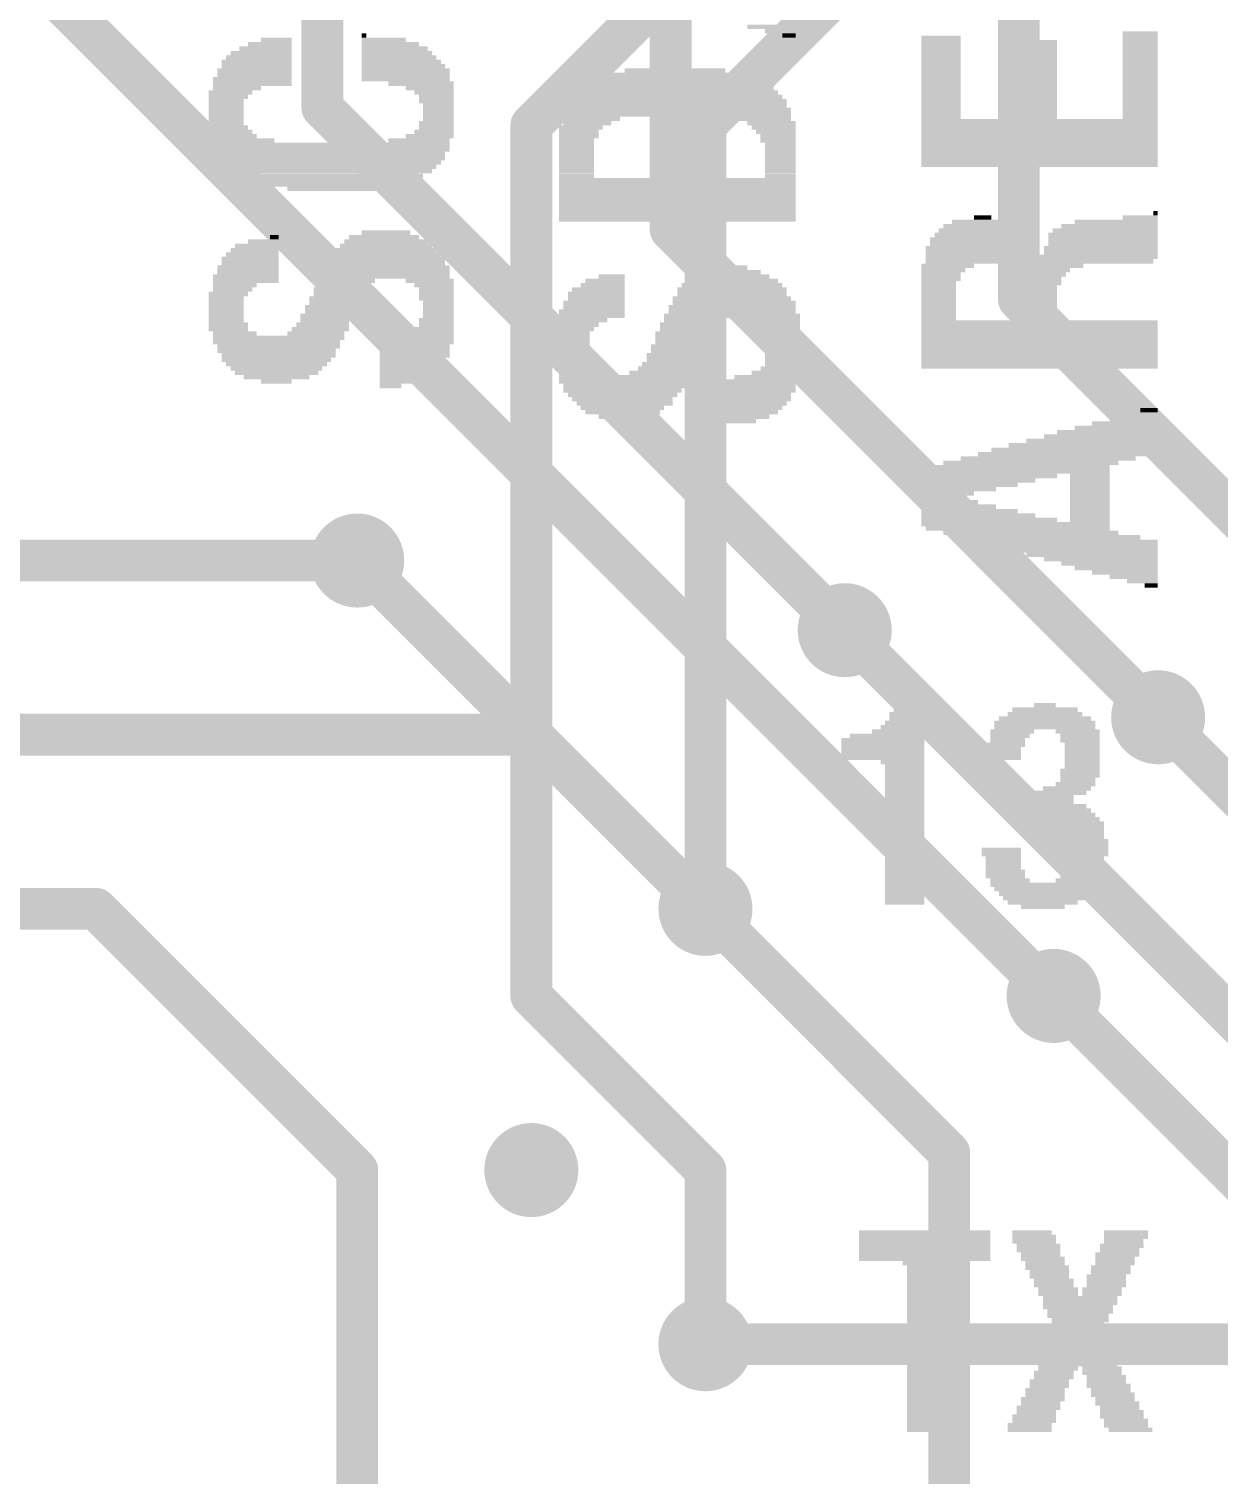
# Model space of a CAD drawing. Extents: x -25 to 82, y -36 to 56.
# Drawn here: x 16.66 to 25.34, y 35.88 to 46.42 of the extents above; entities that cross this region are included whole.
import ezdxf

# ---------------------------------------------------------------- set-up
doc = ezdxf.new("R2010")
doc.units = 0
for name, color, linetype in [('1', 12, 'CONTINUOUS'), ('16', 132, 'CONTINUOUS'), ('18', 110, 'CONTINUOUS'), ('21', 41, 'CONTINUOUS')]:
    doc.layers.add(name, color=color, linetype=linetype)

# ---------------------------------------------------------------- blocks, each defined once
blk = doc.blocks.new('RECT')
blk.add_solid([(-0.5, -0.5), (0.5, -0.5), (-0.5, 0.5), (0.5, 0.5)])
blk = doc.blocks.new('ROUNDV')
at = {"const_width": 0.5}
blk.add_lwpolyline([(0, -0.25, 1), (0, 0.25, 1), (0, -0.25)], format="xyb", dxfattribs=at)

msp = doc.modelspace()

# ---------------------------------------------------------------- linework, layer by layer
at = {"layer": '1', "const_width": 0.3048}
for points in [[(18.796, 49.15), (18.796, 45.847)], [(21.336, 49.15), (21.336, 44.958)], [(23.876, 49.15), (23.876, 44.45)], [(15.24, 48.26), (24.13, 39.37)], [(18.796, 45.847), (22.606, 42.037)], [(21.336, 44.958), (24.892, 41.402)], [(23.876, 44.45), (25.908, 42.418)], [(19.05, 42.545), (21.59, 40.005)], [(15.5, 40.005), (17.145, 40.005)], [(17.145, 40.005), (19.05, 38.1)], [(19.05, 38.1), (19.05, 35.56)], [(21.59, 36.83), (26.44, 36.83)]]:
    msp.add_lwpolyline(points, dxfattribs=at)
at = {"layer": '1', "const_width": 0.1524}
for points in [[(18.8499, 45.9009, 1), (18.7421, 45.7931)], [(18.7198, 45.847, 1), (18.8722, 45.847)], [(21.3899, 45.0119, 1), (21.2821, 44.9041)], [(21.2598, 44.958, 1), (21.4122, 44.958)], [(23.9299, 44.5039, 1), (23.8221, 44.3961)], [(23.7998, 44.45, 1), (23.9522, 44.45)], [(19.1039, 42.5989, 1), (18.9961, 42.4911)], [(22.5521, 41.9831, 1), (22.6599, 42.0909)], [(24.8381, 41.3481, 1), (24.9459, 41.4559)], [(17.1989, 40.0589, 1), (17.0911, 39.9511)], [(17.145, 39.9288, 1), (17.145, 40.0812)], [(21.5361, 39.9511, 1), (21.6439, 40.0589)], [(24.0761, 39.3161, 1), (24.1839, 39.4239)], [(19.1262, 38.1, 1), (18.9738, 38.1)], [(18.9961, 38.0461, 1), (19.1039, 38.1539)], [(21.59, 36.9062, 1), (21.59, 36.7538)]]:
    msp.add_lwpolyline(points, format="xyb", dxfattribs=at)
at = {"layer": '16', "const_width": 0.3048}
for points in [[(20.32, 45.72), (24.13, 49.53)], [(21.59, 45.72), (24.13, 48.26)], [(20.32, 41.275), (20.32, 45.72)], [(21.59, 40.005), (21.59, 45.72)], [(11.557, 42.545), (19.05, 42.545)], [(22.606, 42.037), (30.099, 34.544)], [(30.734, 35.56), (24.892, 41.402)], [(11.557, 41.275), (20.32, 41.275)], [(20.32, 39.37), (20.32, 41.275)], [(21.59, 40.005), (23.368, 38.227)], [(21.59, 38.1), (20.32, 39.37)], [(24.13, 39.37), (29.21, 34.29)], [(23.368, 38.227), (23.368, 34.544)], [(21.59, 36.83), (21.59, 38.1)]]:
    msp.add_lwpolyline(points, dxfattribs=at)
at = {"layer": '16', "const_width": 0.1524}
for points in [[(20.3962, 45.72, 1), (20.2438, 45.72)], [(20.2661, 45.7739, 1), (20.3739, 45.6661)], [(21.6662, 45.72, 1), (21.5138, 45.72)], [(21.5361, 45.7739, 1), (21.6439, 45.6661)], [(19.05, 42.4688, 1), (19.05, 42.6212)], [(22.6599, 42.0909, 1), (22.5521, 41.9831)], [(24.9459, 41.4559, 1), (24.8381, 41.3481)], [(20.3962, 41.275, 1), (20.2438, 41.275)], [(20.2438, 41.275, 1), (20.3962, 41.275)], [(20.32, 41.1988, 1), (20.32, 41.3512)], [(21.6439, 40.0589, 1), (21.5361, 39.9511)], [(21.5138, 40.005, 1), (21.6662, 40.005)], [(20.3739, 39.4239, 1), (20.2661, 39.3161)], [(20.2438, 39.37, 1), (20.3962, 39.37)], [(24.1839, 39.4239, 1), (24.0761, 39.3161)], [(23.4442, 38.227, 1), (23.2918, 38.227)], [(23.3141, 38.1731, 1), (23.4219, 38.2809)], [(21.6662, 38.1, 1), (21.5138, 38.1)], [(21.5361, 38.0461, 1), (21.6439, 38.1539)], [(21.5138, 36.83, 1), (21.6662, 36.83)]]:
    msp.add_lwpolyline(points, format="xyb", dxfattribs=at)

# ---------------------------------------------------------------- block references
at = {"layer": '18', "xscale": 0.6858, "yscale": 0.6858}
for p in [(19.05, 42.545), (19.05, 42.545), (22.606, 42.037), (22.606, 42.037), (24.892, 41.402), (24.892, 41.402), (21.59, 40.005), (21.59, 40.005), (24.13, 39.37), (24.13, 39.37), (20.32, 38.1), (20.32, 38.1), (21.59, 36.83), (21.59, 36.83)]:
    msp.add_blockref('ROUNDV', p, dxfattribs=at)
at = {"layer": '21'}
for p, xscale, yscale in [((22.0717, 46.4378), 0.3531, 0.032), ((22.1365, 46.4058), 0.2235, 0.032), ((24.7612, 46.3885), 0.2565, 0.032), ((18.4128, 46.31), 0.32, 0.032), ((18.4611, 46.3419), 0.2235, 0.0318), ((19.0999, 46.3738), 0.033, 0.032), ((19.2434, 46.3419), 0.32, 0.0318), ((19.2917, 46.31), 0.4166, 0.032), ((22.2, 46.3738), 0.0965, 0.032), ((23.3083, 46.3565), 0.287, 0.032), ((23.3083, 46.3246), 0.287, 0.0318), ((23.3083, 46.2928), 0.287, 0.032), ((24.0119, 46.3246), 0.287, 0.0318), ((24.0119, 46.2928), 0.287, 0.032), ((24.7612, 46.3565), 0.2565, 0.032), ((24.7612, 46.3246), 0.2565, 0.0318), ((24.7612, 46.2928), 0.2565, 0.032), ((18.3176, 46.1822), 0.5105, 0.0318), ((18.3328, 46.214), 0.4801, 0.032), ((18.3493, 46.246), 0.447, 0.032), ((18.3811, 46.278), 0.3835, 0.032), ((19.3234, 46.278), 0.4801, 0.032), ((19.3399, 46.246), 0.5131, 0.032), ((19.3552, 46.214), 0.5436, 0.032), ((19.3717, 46.1822), 0.5766, 0.0318), ((23.3083, 46.2608), 0.287, 0.032), ((23.3083, 46.2288), 0.287, 0.032), ((23.3083, 46.1968), 0.287, 0.032), ((24.0119, 46.2608), 0.287, 0.032), ((24.0119, 46.2288), 0.287, 0.032), ((24.0119, 46.1968), 0.287, 0.032), ((24.7612, 46.2608), 0.2565, 0.032), ((24.7612, 46.2288), 0.2565, 0.032), ((24.7612, 46.1968), 0.2565, 0.032), ((18.3011, 46.1183), 0.5436, 0.032), ((18.3011, 46.0863), 0.5436, 0.032), ((18.3176, 46.1503), 0.5105, 0.032), ((19.3869, 46.1503), 0.6071, 0.032), ((19.4034, 46.1183), 0.6401, 0.032), ((19.4034, 46.0863), 0.6401, 0.032), ((21.3846, 46.0863), 1.0211, 0.032), ((21.3681, 46.1183), 0.7341, 0.032), ((23.3083, 46.1649), 0.287, 0.0318), ((23.3083, 46.133), 0.287, 0.032), ((23.3083, 46.101), 0.287, 0.032), ((24.0119, 46.1649), 0.287, 0.0318), ((24.0119, 46.133), 0.287, 0.032), ((24.0119, 46.101), 0.287, 0.032), ((24.7612, 46.1649), 0.2565, 0.0318), ((24.7612, 46.133), 0.2565, 0.032), ((24.7612, 46.101), 0.2565, 0.032), ((18.2858, 46.0544), 0.574, 0.0318), ((18.2858, 46.0225), 0.574, 0.032), ((18.1741, 45.9905), 0.3505, 0.032), ((19.4034, 46.0544), 0.6401, 0.0318), ((19.5152, 46.0225), 0.4775, 0.032), ((19.5787, 45.9905), 0.3505, 0.032), ((21.3846, 45.9905), 1.4072, 0.032), ((21.3846, 46.0225), 1.3411, 0.032), ((21.3681, 46.0544), 1.1811, 0.0318), ((23.3083, 46.069), 0.287, 0.032), ((23.3083, 46.0371), 0.287, 0.0318), ((23.3083, 46.0052), 0.287, 0.032), ((23.3083, 45.9732), 0.287, 0.032), ((24.0119, 46.069), 0.287, 0.032), ((24.0119, 46.0371), 0.287, 0.0318), ((24.0119, 46.0052), 0.287, 0.032), ((24.0119, 45.9732), 0.287, 0.032), ((24.7612, 46.069), 0.2565, 0.032), ((24.7612, 46.0371), 0.2565, 0.0318), ((24.7612, 46.0052), 0.2565, 0.032), ((24.7612, 45.9732), 0.2565, 0.032), ((18.094, 45.8946), 0.2565, 0.0318), ((18.094, 45.8627), 0.2565, 0.032), ((18.1258, 45.9585), 0.32, 0.032), ((18.1093, 45.9265), 0.287, 0.032), ((19.6104, 45.9585), 0.287, 0.032), ((19.6269, 45.9265), 0.254, 0.032), ((19.6269, 45.8946), 0.254, 0.0318), ((19.6422, 45.8627), 0.2235, 0.032), ((21.3846, 45.8627), 1.5951, 0.032), ((21.3846, 45.9265), 1.5342, 0.032), ((21.3999, 45.8946), 1.5646, 0.0318), ((21.3846, 45.9585), 1.4681, 0.032), ((23.3083, 45.9412), 0.287, 0.032), ((23.3083, 45.9092), 0.287, 0.032), ((23.3083, 45.8774), 0.287, 0.0318), ((24.0119, 45.9412), 0.287, 0.032), ((24.0119, 45.9092), 0.287, 0.032), ((24.0119, 45.8774), 0.287, 0.0318), ((24.7612, 45.9412), 0.2565, 0.032), ((24.7612, 45.9092), 0.2565, 0.032), ((24.7612, 45.8774), 0.2565, 0.0318), ((18.094, 45.8307), 0.2565, 0.032), ((18.094, 45.7987), 0.2565, 0.032), ((18.094, 45.7667), 0.2565, 0.032), ((19.6422, 45.8307), 0.2235, 0.032), ((19.6422, 45.7987), 0.2235, 0.032), ((19.6422, 45.7667), 0.2235, 0.032), ((20.761, 45.7667), 0.414, 0.032), ((20.8741, 45.7987), 0.6401, 0.032), ((21.4011, 45.8307), 1.6281, 0.032), ((21.8799, 45.7987), 0.6706, 0.032), ((22.0082, 45.7667), 0.414, 0.032), ((23.3083, 45.8455), 0.287, 0.032), ((23.3083, 45.8135), 0.287, 0.032), ((23.3083, 45.7815), 0.287, 0.032), ((24.0119, 45.8455), 0.287, 0.032), ((24.0119, 45.8135), 0.287, 0.032), ((24.0119, 45.7815), 0.287, 0.032), ((24.7612, 45.8455), 0.2565, 0.032), ((24.7612, 45.8135), 0.2565, 0.032), ((24.7612, 45.7815), 0.2565, 0.032), ((18.094, 45.7349), 0.2565, 0.0318), ((18.1093, 45.703), 0.287, 0.032), ((18.1258, 45.671), 0.32, 0.032), ((19.6104, 45.671), 0.287, 0.032), ((19.6269, 45.7349), 0.254, 0.0318), ((19.6269, 45.703), 0.254, 0.032), ((20.681, 45.703), 0.32, 0.032), ((20.6658, 45.671), 0.2896, 0.032), ((20.7293, 45.7349), 0.3505, 0.0318), ((22.0717, 45.7349), 0.3531, 0.0318), ((22.0882, 45.703), 0.32, 0.032), ((22.1034, 45.671), 0.2896, 0.032), ((24.0271, 45.7495), 1.7247, 0.032), ((24.0271, 45.7176), 1.7247, 0.0318), ((24.0271, 45.6857), 1.7247, 0.032), ((24.0271, 45.6537), 1.7247, 0.032), ((18.1575, 45.639), 0.3175, 0.032), ((18.2223, 45.6071), 0.447, 0.0318), ((18.8611, 45.5752), 1.7247, 0.032), ((18.8764, 45.5432), 1.6942, 0.032), ((19.4999, 45.6071), 0.447, 0.0318), ((19.5787, 45.639), 0.3505, 0.032), ((20.6658, 45.639), 0.2896, 0.032), ((20.6493, 45.6071), 0.2565, 0.0318), ((20.6493, 45.5752), 0.2565, 0.032), ((20.6493, 45.5432), 0.2565, 0.032), ((22.1199, 45.639), 0.2565, 0.032), ((22.1199, 45.6071), 0.2565, 0.0318), ((22.1365, 45.5752), 0.2235, 0.032), ((22.1365, 45.5432), 0.2235, 0.032), ((24.0271, 45.6217), 1.7247, 0.032), ((24.0271, 45.5898), 1.7247, 0.0318), ((24.0271, 45.5579), 1.7247, 0.032), ((18.8599, 45.5112), 1.6612, 0.032), ((18.8764, 45.4792), 1.6281, 0.032), ((18.8764, 45.4473), 1.5672, 0.0318), ((20.6493, 45.5112), 0.2565, 0.032), ((20.6493, 45.4792), 0.2565, 0.032), ((20.6493, 45.4473), 0.2565, 0.0318), ((22.1365, 45.5112), 0.2235, 0.032), ((22.1365, 45.4792), 0.2235, 0.032), ((22.1365, 45.4473), 0.2235, 0.0318), ((24.0271, 45.5259), 1.7247, 0.032), ((24.0271, 45.4939), 1.7247, 0.032), ((24.0271, 45.4619), 1.7247, 0.032), ((18.8599, 45.4155), 1.5342, 0.032), ((18.8776, 45.3835), 1.4376, 0.032), ((18.8599, 45.3514), 1.3411, 0.032), ((20.6493, 45.4155), 0.2565, 0.032), ((20.6493, 45.3835), 0.2565, 0.032), ((20.6493, 45.3514), 0.2565, 0.032), ((22.1365, 45.4155), 0.2235, 0.032), ((22.1365, 45.3835), 0.2235, 0.032), ((22.1365, 45.3514), 0.2235, 0.032), ((24.0271, 45.4301), 1.7247, 0.0318), ((18.8599, 45.3194), 1.2141, 0.032), ((18.8764, 45.2876), 1.0541, 0.0318), ((18.8764, 45.2557), 0.6731, 0.032), ((21.3846, 45.3194), 1.7272, 0.032), ((21.3846, 45.2876), 1.7272, 0.0318), ((21.3846, 45.2557), 1.7272, 0.032), ((21.3846, 45.2237), 1.7272, 0.032), ((21.3846, 45.1917), 1.7272, 0.032), ((21.3846, 45.1598), 1.7272, 0.0318), ((21.3846, 45.1279), 1.7272, 0.032), ((21.3846, 45.0959), 1.7272, 0.032), ((21.3846, 45.0639), 1.7272, 0.032), ((21.3846, 45.0319), 1.7272, 0.032), ((23.6118, 45.0466), 0.127, 0.032), ((24.7612, 45.0466), 0.2565, 0.032), ((24.8729, 45.0787), 0.033, 0.032), ((19.2599, 44.9362), 0.3531, 0.032), ((23.6118, 44.9189), 0.701, 0.032), ((23.6118, 44.9509), 0.6401, 0.032), ((23.6118, 44.9828), 0.574, 0.0318), ((23.5953, 45.0146), 0.414, 0.032), ((24.4907, 44.9189), 0.7976, 0.032), ((24.5059, 44.9509), 0.7671, 0.032), ((24.5377, 44.9828), 0.7036, 0.0318), ((24.5859, 45.0146), 0.6071, 0.032), ((18.3011, 44.8084), 0.3505, 0.032), ((18.3176, 44.8403), 0.3175, 0.0318), ((18.3646, 44.8721), 0.2235, 0.032), ((18.4446, 44.9042), 0.0635, 0.032), ((19.2599, 44.8084), 0.7341, 0.032), ((19.2599, 44.8403), 0.6731, 0.0318), ((19.2599, 44.8721), 0.6071, 0.032), ((19.2447, 44.9042), 0.5105, 0.032), ((23.5953, 44.823), 0.8001, 0.0318), ((23.6118, 44.8869), 0.7671, 0.032), ((23.6118, 44.8549), 0.7671, 0.032), ((24.4742, 44.823), 0.8306, 0.0318), ((24.4907, 44.8869), 0.7976, 0.032), ((24.4907, 44.8549), 0.7976, 0.032), ((18.2693, 44.7444), 0.414, 0.032), ((18.2693, 44.7125), 0.414, 0.0318), ((18.2845, 44.7764), 0.3835, 0.032), ((19.2599, 44.7125), 0.8611, 0.0318), ((19.2599, 44.7764), 0.8001, 0.032), ((19.2751, 44.7444), 0.8306, 0.032), ((23.6106, 44.7911), 0.8306, 0.032), ((24.0424, 44.7591), 1.6942, 0.032), ((24.0259, 44.7271), 1.6612, 0.032), ((24.4742, 44.7911), 0.8306, 0.032), ((18.2376, 44.6166), 0.4775, 0.032), ((18.2528, 44.6806), 0.447, 0.032), ((18.2528, 44.6486), 0.447, 0.032), ((19.2447, 44.6166), 0.9576, 0.032), ((19.2599, 44.6806), 0.9271, 0.032), ((19.2599, 44.6486), 0.9271, 0.032), ((20.9058, 44.6166), 0.1905, 0.032), ((21.7682, 44.6166), 0.574, 0.032), ((21.7682, 44.6486), 0.447, 0.032), ((21.7834, 44.6806), 0.2235, 0.032), ((23.3248, 44.6634), 0.32, 0.032), ((23.3083, 44.6314), 0.287, 0.032), ((23.3083, 44.5994), 0.287, 0.032), ((23.3566, 44.6952), 0.3835, 0.0318), ((24.0589, 44.6952), 0.574, 0.0318), ((24.0424, 44.6634), 0.414, 0.032), ((24.0436, 44.6314), 0.3505, 0.032), ((24.0424, 44.5994), 0.287, 0.032), ((18.1093, 44.4889), 0.287, 0.032), ((18.1575, 44.5527), 0.3175, 0.0318), ((18.1423, 44.5209), 0.287, 0.032), ((18.2376, 44.5846), 0.4775, 0.032), ((18.9246, 44.5209), 0.3835, 0.032), ((18.9081, 44.4889), 0.3505, 0.032), ((18.9729, 44.5846), 0.414, 0.032), ((18.9564, 44.5527), 0.381, 0.0318), ((19.5787, 44.5846), 0.3505, 0.032), ((19.6104, 44.5527), 0.287, 0.0318), ((19.6269, 44.5209), 0.254, 0.032), ((19.6269, 44.4889), 0.254, 0.032), ((20.7941, 44.4889), 0.414, 0.032), ((20.8093, 44.5209), 0.3835, 0.032), ((20.8411, 44.5527), 0.32, 0.0318), ((20.8576, 44.5846), 0.287, 0.032), ((21.7834, 44.5209), 0.7976, 0.032), ((21.7834, 44.4889), 0.7976, 0.032), ((21.7847, 44.5527), 0.7341, 0.0318), ((21.7834, 44.5846), 0.6706, 0.032), ((23.2918, 44.5673), 0.254, 0.032), ((23.2918, 44.5355), 0.254, 0.0318), ((23.2918, 44.5036), 0.254, 0.032), ((24.0424, 44.5673), 0.287, 0.032), ((24.0436, 44.5355), 0.2235, 0.0318), ((24.0436, 44.5036), 0.2235, 0.032), ((18.094, 44.4569), 0.2565, 0.032), ((18.094, 44.4249), 0.2565, 0.032), ((18.094, 44.393), 0.2565, 0.0318), ((18.8611, 44.393), 0.3835, 0.0318), ((18.8764, 44.4569), 0.3531, 0.032), ((18.8764, 44.4249), 0.3531, 0.032), ((19.6269, 44.4569), 0.254, 0.032), ((19.6422, 44.4249), 0.2235, 0.032), ((19.6422, 44.393), 0.2235, 0.0318), ((20.7776, 44.4249), 0.447, 0.032), ((20.7776, 44.393), 0.447, 0.0318), ((20.7941, 44.4569), 0.414, 0.032), ((21.7847, 44.393), 0.9271, 0.0318), ((21.7834, 44.4569), 0.8636, 0.032), ((21.7999, 44.4249), 0.8966, 0.032), ((23.2918, 44.4716), 0.254, 0.032), ((23.2918, 44.4396), 0.254, 0.032), ((23.2918, 44.4076), 0.254, 0.032), ((24.0436, 44.4716), 0.2235, 0.032), ((24.0436, 44.4396), 0.2235, 0.032), ((24.0436, 44.4076), 0.2235, 0.032), ((18.094, 44.3611), 0.2565, 0.032), ((18.094, 44.3291), 0.2565, 0.032), ((18.094, 44.2971), 0.2565, 0.032), ((18.8281, 44.3291), 0.3835, 0.032), ((18.8129, 44.2971), 0.3531, 0.032), ((18.8446, 44.3611), 0.3505, 0.032), ((19.6269, 44.2971), 0.254, 0.032), ((19.6422, 44.3611), 0.2235, 0.032), ((19.6422, 44.3291), 0.2235, 0.032), ((20.761, 44.3611), 0.4801, 0.032), ((20.761, 44.3291), 0.4801, 0.032), ((20.6975, 44.2971), 0.3531, 0.032), ((21.5281, 44.3291), 0.4801, 0.032), ((21.4799, 44.2971), 0.3835, 0.032), ((21.7847, 44.3611), 0.9271, 0.032), ((22.0717, 44.3291), 0.414, 0.032), ((22.1187, 44.2971), 0.32, 0.032), ((23.2918, 44.3757), 0.254, 0.0318), ((23.2918, 44.3438), 0.254, 0.032), ((23.2918, 44.3118), 0.254, 0.032), ((24.0271, 44.2798), 1.7247, 0.032), ((24.0436, 44.3757), 0.2235, 0.0318), ((24.0436, 44.3438), 0.2235, 0.032), ((24.0436, 44.3118), 0.2235, 0.032), ((18.1093, 44.2652), 0.287, 0.0318), ((18.1093, 44.2333), 0.287, 0.032), ((18.1575, 44.2013), 0.3175, 0.032), ((18.7481, 44.2013), 0.4166, 0.032), ((18.7811, 44.2333), 0.4166, 0.032), ((18.7976, 44.2652), 0.3835, 0.0318), ((19.5952, 44.2013), 0.3175, 0.032), ((19.6104, 44.2333), 0.287, 0.032), ((19.6269, 44.2652), 0.254, 0.0318), ((20.634, 44.2333), 0.287, 0.032), ((20.6175, 44.2013), 0.254, 0.032), ((20.6658, 44.2652), 0.2896, 0.0318), ((21.4164, 44.2013), 0.3835, 0.032), ((21.4494, 44.2652), 0.3835, 0.0318), ((21.4329, 44.2333), 0.3505, 0.032), ((22.1352, 44.2652), 0.287, 0.0318), ((22.1517, 44.2333), 0.254, 0.032), ((22.1517, 44.2013), 0.254, 0.032), ((24.0271, 44.2479), 1.7247, 0.0318), ((24.0271, 44.2161), 1.7247, 0.032), ((24.0271, 44.1841), 1.7247, 0.032), ((18.4776, 44.1693), 0.9576, 0.032), ((18.4611, 44.1373), 0.9246, 0.032), ((18.4763, 44.1055), 0.8941, 0.0318), ((18.4611, 44.0736), 0.8636, 0.032), ((19.4834, 44.1373), 0.541, 0.032), ((19.4682, 44.1055), 0.5105, 0.0318), ((19.4682, 44.0736), 0.5105, 0.032), ((19.5634, 44.1693), 0.381, 0.032), ((20.6175, 44.1693), 0.254, 0.032), ((20.6175, 44.1373), 0.254, 0.032), ((20.6175, 44.1055), 0.254, 0.0318), ((20.6175, 44.0736), 0.254, 0.032), ((21.3694, 44.1055), 0.3505, 0.0318), ((21.3694, 44.0736), 0.3505, 0.032), ((21.3999, 44.1693), 0.3505, 0.032), ((21.3999, 44.1373), 0.3505, 0.032), ((22.1669, 44.1693), 0.2235, 0.032), ((22.1669, 44.1373), 0.2235, 0.032), ((22.1669, 44.1055), 0.2235, 0.0318), ((22.1669, 44.0736), 0.2235, 0.032), ((24.0271, 44.1521), 1.7247, 0.032), ((24.0271, 44.1201), 1.7247, 0.032), ((24.0271, 44.0882), 1.7247, 0.0318), ((18.4776, 44.0416), 0.8306, 0.032), ((18.4611, 44.0096), 0.7976, 0.032), ((18.4611, 43.9776), 0.7366, 0.032), ((19.4682, 44.0416), 0.5105, 0.032), ((19.4517, 44.0096), 0.4775, 0.032), ((19.4364, 43.9776), 0.447, 0.032), ((20.6175, 44.0416), 0.254, 0.032), ((20.6175, 44.0096), 0.254, 0.032), ((20.634, 43.9776), 0.287, 0.032), ((21.3198, 43.9776), 0.3835, 0.032), ((21.3364, 44.0416), 0.3505, 0.032), ((21.3364, 44.0096), 0.3505, 0.032), ((22.1517, 44.0416), 0.254, 0.032), ((22.1517, 44.0096), 0.254, 0.032), ((22.1517, 43.9776), 0.254, 0.032), ((24.0271, 44.0563), 1.7247, 0.032), ((24.0271, 44.0243), 1.7247, 0.032), ((24.0271, 43.9923), 1.7247, 0.032), ((18.4611, 43.9457), 0.6706, 0.0318), ((18.4623, 43.9138), 0.6071, 0.032), ((18.4611, 43.8818), 0.4775, 0.032), ((19.4364, 43.9457), 0.447, 0.0318), ((19.4047, 43.9138), 0.3835, 0.032), ((19.3882, 43.8818), 0.3505, 0.032), ((20.6506, 43.9457), 0.32, 0.0318), ((20.6975, 43.9138), 0.3531, 0.032), ((20.9846, 43.8818), 0.9271, 0.032), ((21.2576, 43.9138), 0.447, 0.032), ((21.2894, 43.9457), 0.3835, 0.0318), ((22.0399, 43.8818), 0.4775, 0.032), ((22.1034, 43.9138), 0.3505, 0.032), ((22.1352, 43.9457), 0.287, 0.0318), ((24.0271, 43.9603), 1.7247, 0.032), ((18.4611, 43.8498), 0.2235, 0.032), ((19.3564, 43.8498), 0.287, 0.032), ((19.2929, 43.8179), 0.16, 0.0318), ((20.9846, 43.8498), 0.9271, 0.032), ((20.9858, 43.786), 0.8636, 0.032), ((21.0011, 43.8179), 0.8941, 0.0318), ((20.9858, 43.754), 0.7976, 0.032), ((21.9917, 43.8498), 0.5131, 0.032), ((21.9917, 43.8179), 0.5131, 0.0318), ((21.9917, 43.786), 0.5131, 0.032), ((21.9752, 43.754), 0.4801, 0.032), ((20.9846, 43.722), 0.7341, 0.032), ((21.0011, 43.69), 0.701, 0.032), ((20.9846, 43.6582), 0.6071, 0.0318), ((21.9434, 43.6582), 0.4166, 0.0318), ((21.9752, 43.722), 0.4801, 0.032), ((21.9587, 43.69), 0.447, 0.032), ((20.9858, 43.6263), 0.5436, 0.032), ((21.0023, 43.5943), 0.3835, 0.032), ((21.9269, 43.6263), 0.3835, 0.032), ((21.8952, 43.5943), 0.32, 0.032), ((21.8469, 43.5623), 0.2235, 0.032), ((24.6494, 43.545), 0.4801, 0.032), ((24.7142, 43.577), 0.3505, 0.032), ((24.7777, 43.609), 0.2235, 0.032), ((24.826, 43.6409), 0.127, 0.0318), ((24.4742, 43.4492), 0.8306, 0.032), ((24.5224, 43.4811), 0.7341, 0.0318), ((24.5859, 43.513), 0.6071, 0.032), ((24.2824, 43.3532), 1.2141, 0.032), ((24.3459, 43.3852), 1.0871, 0.032), ((24.4107, 43.4172), 0.9576, 0.032), ((23.8671, 43.2255), 1.3437, 0.032), ((23.9636, 43.2575), 1.2776, 0.032), ((24.0906, 43.2895), 1.2776, 0.032), ((24.2341, 43.3214), 1.3106, 0.0318), ((23.6601, 43.1617), 0.9906, 0.032), ((23.5801, 43.1297), 0.8306, 0.032), ((23.8519, 43.1936), 1.3741, 0.0318), ((24.3942, 43.1617), 0.2896, 0.032), ((24.3942, 43.1297), 0.2896, 0.032), ((23.5166, 43.0977), 0.7036, 0.032), ((23.4366, 43.0657), 0.5436, 0.032), ((23.3566, 43.0338), 0.3835, 0.0318), ((24.3942, 43.0977), 0.2896, 0.032), ((24.3942, 43.0657), 0.2896, 0.032), ((24.3942, 43.0338), 0.2896, 0.0318), ((23.3248, 43.0019), 0.32, 0.032), ((23.3718, 42.9699), 0.414, 0.032), ((23.4366, 42.9379), 0.5436, 0.032), ((24.3942, 43.0019), 0.2896, 0.032), ((24.3942, 42.9699), 0.2896, 0.032), ((24.3942, 42.9379), 0.2896, 0.032), ((23.5166, 42.9059), 0.7036, 0.032), ((23.5801, 42.8741), 0.8306, 0.0318), ((23.6601, 42.8422), 0.9906, 0.032), ((23.8519, 42.8102), 1.3741, 0.032), ((24.3942, 42.9059), 0.2896, 0.032), ((24.3942, 42.8741), 0.2896, 0.0318), ((24.3942, 42.8422), 0.2896, 0.032), ((23.8671, 42.7782), 1.3437, 0.032), ((23.9636, 42.7463), 1.2776, 0.0318), ((24.1071, 42.7144), 1.3106, 0.032), ((24.2341, 42.6824), 1.3106, 0.032), ((24.2989, 42.6504), 1.1811, 0.032), ((24.3459, 42.6184), 1.0871, 0.032), ((24.4107, 42.5865), 0.9576, 0.0318), ((24.4742, 42.5547), 0.8306, 0.032), ((24.5377, 42.5226), 0.7036, 0.032), ((24.5859, 42.4906), 0.6071, 0.032), ((24.6494, 42.4586), 0.4801, 0.032), ((24.7142, 42.4268), 0.3505, 0.0318), ((24.7777, 42.3949), 0.2235, 0.032), ((24.8412, 42.3629), 0.0965, 0.032), ((23.0759, 41.4896), 0.2235, 0.032), ((23.0759, 41.4576), 0.2235, 0.032), ((24.0665, 41.4576), 0.4775, 0.032), ((24.0665, 41.4896), 0.1575, 0.032), ((23.0276, 41.3299), 0.32, 0.032), ((23.0442, 41.3617), 0.287, 0.0318), ((23.0594, 41.4256), 0.2565, 0.032), ((23.0594, 41.3936), 0.2565, 0.032), ((24.0665, 41.3617), 0.7366, 0.0318), ((24.0665, 41.3299), 0.7366, 0.032), ((24.0665, 41.3936), 0.6706, 0.032), ((24.0665, 41.4256), 0.5436, 0.032), ((22.8841, 41.2339), 0.6071, 0.032), ((22.9159, 41.2659), 0.5436, 0.032), ((22.9959, 41.2979), 0.3835, 0.032), ((23.8277, 41.2979), 0.32, 0.032), ((23.8112, 41.2659), 0.287, 0.032), ((23.7947, 41.2339), 0.254, 0.032), ((24.3053, 41.2979), 0.32, 0.032), ((24.3218, 41.2659), 0.287, 0.032), ((24.3218, 41.2339), 0.287, 0.032), ((22.8841, 41.202), 0.6071, 0.0318), ((22.8841, 41.1701), 0.6071, 0.032), ((22.8841, 41.1381), 0.6071, 0.032), ((23.7782, 41.202), 0.287, 0.0318), ((23.763, 41.1701), 0.2565, 0.032), ((23.763, 41.1381), 0.2565, 0.032), ((24.3383, 41.202), 0.254, 0.0318), ((24.3383, 41.1701), 0.254, 0.032), ((24.3383, 41.1381), 0.254, 0.032), ((22.8841, 41.1061), 0.6071, 0.032), ((23.0276, 41.0742), 0.32, 0.0318), ((23.0442, 41.0423), 0.287, 0.032), ((23.0442, 41.0103), 0.287, 0.032), ((23.763, 41.1061), 0.2565, 0.032), ((24.3218, 41.0103), 0.287, 0.032), ((24.3383, 41.1061), 0.254, 0.032), ((24.3383, 41.0742), 0.254, 0.0318), ((24.3383, 41.0423), 0.254, 0.032), ((23.0442, 40.9783), 0.287, 0.032), ((23.0442, 40.9463), 0.287, 0.032), ((23.0442, 40.9144), 0.287, 0.0318), ((24.29, 40.9144), 0.2896, 0.0318), ((24.3065, 40.9463), 0.2565, 0.032), ((24.3218, 40.9783), 0.287, 0.032), ((23.0442, 40.8826), 0.287, 0.032), ((23.0442, 40.8506), 0.287, 0.032), ((23.0442, 40.8186), 0.287, 0.032), ((24.1452, 40.8506), 0.447, 0.032), ((24.0983, 40.8186), 0.3531, 0.032), ((24.2265, 40.8826), 0.3505, 0.032), ((23.0442, 40.7866), 0.287, 0.032), ((23.0442, 40.7547), 0.287, 0.0318), ((23.0442, 40.7228), 0.287, 0.032), ((24.0983, 40.7866), 0.3531, 0.032), ((24.1452, 40.7547), 0.447, 0.0318), ((24.1618, 40.7228), 0.4801, 0.032), ((23.0442, 40.6908), 0.287, 0.032), ((23.0442, 40.6588), 0.287, 0.032), ((23.0442, 40.6269), 0.287, 0.0318), ((23.0442, 40.595), 0.287, 0.032), ((24.243, 40.6908), 0.3835, 0.032), ((24.3053, 40.6588), 0.32, 0.032), ((24.3383, 40.6269), 0.32, 0.0318), ((24.3548, 40.595), 0.287, 0.032), ((23.0442, 40.563), 0.287, 0.032), ((23.0442, 40.531), 0.287, 0.032), ((23.0442, 40.499), 0.287, 0.032), ((24.3548, 40.563), 0.287, 0.032), ((24.3548, 40.531), 0.287, 0.032), ((24.3853, 40.499), 0.287, 0.032), ((23.0442, 40.4672), 0.287, 0.0318), ((23.0442, 40.4353), 0.287, 0.032), ((23.0442, 40.4033), 0.287, 0.032), ((23.7477, 40.4353), 0.287, 0.032), ((23.7477, 40.4033), 0.287, 0.032), ((24.3853, 40.4672), 0.287, 0.0318), ((24.3853, 40.4353), 0.287, 0.032), ((24.3853, 40.4033), 0.287, 0.032), ((23.0442, 40.3713), 0.287, 0.032), ((23.0442, 40.3393), 0.287, 0.032), ((23.0442, 40.3074), 0.287, 0.0318), ((23.0442, 40.2755), 0.287, 0.032), ((23.7782, 40.2755), 0.287, 0.032), ((23.763, 40.3713), 0.2565, 0.032), ((23.763, 40.3393), 0.2565, 0.032), ((23.763, 40.3074), 0.2565, 0.0318), ((24.3548, 40.3074), 0.287, 0.0318), ((24.3548, 40.2755), 0.287, 0.032), ((24.37, 40.3713), 0.2565, 0.032), ((24.37, 40.3393), 0.2565, 0.032), ((23.0442, 40.2435), 0.287, 0.032), ((23.0442, 40.2115), 0.287, 0.032), ((23.0442, 40.1796), 0.287, 0.0318), ((23.7782, 40.2435), 0.287, 0.032), ((23.8112, 40.2115), 0.287, 0.032), ((24.0665, 40.1796), 0.7976, 0.0318), ((24.3053, 40.2115), 0.32, 0.032), ((24.3383, 40.2435), 0.32, 0.032), ((23.0442, 40.1477), 0.287, 0.032), ((23.0442, 40.1157), 0.287, 0.032), ((23.0442, 40.0837), 0.287, 0.032), ((24.0665, 40.1477), 0.7366, 0.032), ((24.0665, 40.1157), 0.6706, 0.032), ((24.0652, 40.0837), 0.6071, 0.032), ((23.0442, 40.0517), 0.287, 0.032), ((24.05, 40.0517), 0.5105, 0.032), ((24.0513, 40.0199), 0.32, 0.0318), ((23.1889, 37.6443), 0.9576, 0.032), ((23.9713, 37.6443), 0.287, 0.032), ((24.6583, 37.6443), 0.32, 0.032), ((23.1889, 37.6123), 0.9576, 0.032), ((23.1889, 37.5803), 0.9576, 0.032), ((23.1889, 37.5483), 0.9576, 0.032), ((23.9878, 37.6123), 0.32, 0.032), ((23.9878, 37.5803), 0.32, 0.032), ((24.0195, 37.5483), 0.3175, 0.032), ((24.6266, 37.5483), 0.3175, 0.032), ((24.6583, 37.6123), 0.32, 0.032), ((24.6418, 37.5803), 0.287, 0.032), ((23.1889, 37.5164), 0.9576, 0.0318), ((23.1889, 37.4846), 0.9576, 0.032), ((23.1889, 37.4526), 0.9576, 0.032), ((24.0195, 37.5164), 0.3175, 0.0318), ((24.0348, 37.4846), 0.287, 0.032), ((24.0513, 37.4526), 0.32, 0.032), ((24.5948, 37.4846), 0.32, 0.032), ((24.5783, 37.4526), 0.287, 0.032), ((24.6113, 37.5164), 0.287, 0.0318), ((23.1877, 37.4205), 0.32, 0.032), ((23.2042, 37.3885), 0.287, 0.032), ((23.2042, 37.3567), 0.287, 0.0318), ((23.2042, 37.3248), 0.287, 0.032), ((24.083, 37.3885), 0.3175, 0.032), ((24.0678, 37.4205), 0.287, 0.032), ((24.0983, 37.3567), 0.287, 0.0318), ((24.0983, 37.3248), 0.287, 0.032), ((24.5148, 37.3248), 0.287, 0.032), ((24.5466, 37.3885), 0.2896, 0.032), ((24.5466, 37.3567), 0.2896, 0.0318), ((24.5783, 37.4205), 0.287, 0.032), ((23.2042, 37.2928), 0.287, 0.032), ((23.2042, 37.2608), 0.287, 0.032), ((23.2042, 37.2289), 0.287, 0.0318), ((24.1313, 37.2928), 0.287, 0.032), ((24.1313, 37.2608), 0.287, 0.032), ((24.163, 37.2289), 0.2896, 0.0318), ((24.4818, 37.2289), 0.287, 0.0318), ((24.5148, 37.2928), 0.287, 0.032), ((24.5148, 37.2608), 0.287, 0.032), ((23.2042, 37.197), 0.287, 0.032), ((23.2042, 37.165), 0.287, 0.032), ((23.2042, 37.133), 0.287, 0.032), ((24.163, 37.197), 0.2896, 0.032), ((24.323, 37.165), 0.5436, 0.032), ((24.323, 37.133), 0.5436, 0.032), ((24.4818, 37.197), 0.287, 0.032), ((23.2042, 37.101), 0.287, 0.032), ((23.2042, 37.0691), 0.287, 0.0318), ((23.2042, 37.0373), 0.287, 0.032), ((23.2042, 37.0053), 0.287, 0.032), ((24.3065, 37.101), 0.5105, 0.032), ((24.323, 37.0691), 0.4775, 0.0318), ((24.3078, 37.0373), 0.447, 0.032), ((24.323, 37.0053), 0.4166, 0.032), ((23.2042, 36.9733), 0.287, 0.032), ((23.2042, 36.9413), 0.287, 0.032), ((23.2042, 36.9094), 0.287, 0.0318), ((24.3065, 36.9733), 0.3835, 0.032), ((24.323, 36.9413), 0.3505, 0.032), ((24.323, 36.9094), 0.3505, 0.0318), ((23.2042, 36.8775), 0.287, 0.032), ((23.2042, 36.8455), 0.287, 0.032), ((23.2042, 36.8135), 0.287, 0.032), ((24.3078, 36.8135), 0.447, 0.032), ((24.323, 36.8455), 0.4166, 0.032), ((24.3065, 36.8775), 0.3835, 0.032), ((23.2042, 36.7816), 0.287, 0.0318), ((23.2042, 36.7497), 0.287, 0.032), ((23.2042, 36.7177), 0.287, 0.032), ((23.2042, 36.6857), 0.287, 0.032), ((24.3065, 36.6857), 0.5766, 0.032), ((24.3065, 36.7497), 0.5105, 0.032), ((24.323, 36.7177), 0.5436, 0.032), ((24.323, 36.7816), 0.4775, 0.0318), ((23.2042, 36.6537), 0.287, 0.032), ((23.2042, 36.6218), 0.287, 0.0318), ((23.2042, 36.59), 0.287, 0.032), ((24.1313, 36.6218), 0.287, 0.0318), ((24.1313, 36.59), 0.287, 0.032), ((24.163, 36.6537), 0.2896, 0.032), ((24.4818, 36.6537), 0.287, 0.032), ((24.4818, 36.6218), 0.287, 0.0318), ((24.5148, 36.59), 0.287, 0.032), ((23.2042, 36.558), 0.287, 0.032), ((23.2042, 36.526), 0.287, 0.032), ((23.2042, 36.494), 0.287, 0.032), ((24.0678, 36.494), 0.287, 0.032), ((24.0983, 36.558), 0.287, 0.032), ((24.0983, 36.526), 0.287, 0.032), ((24.5148, 36.558), 0.287, 0.032), ((24.5313, 36.526), 0.32, 0.032), ((24.5466, 36.494), 0.2896, 0.032), ((23.2042, 36.4621), 0.287, 0.0318), ((23.2042, 36.4302), 0.287, 0.032), ((23.2042, 36.3982), 0.287, 0.032), ((24.0513, 36.4302), 0.32, 0.032), ((24.0348, 36.3982), 0.287, 0.032), ((24.0678, 36.4621), 0.287, 0.0318), ((24.5618, 36.4621), 0.32, 0.0318), ((24.5783, 36.4302), 0.287, 0.032), ((24.5948, 36.3982), 0.32, 0.032), ((23.2042, 36.3662), 0.287, 0.032), ((23.2042, 36.3343), 0.287, 0.0318), ((23.2042, 36.3024), 0.287, 0.032), ((23.2042, 36.2704), 0.287, 0.032), ((23.9878, 36.3024), 0.32, 0.032), ((23.9878, 36.2704), 0.32, 0.032), ((24.0195, 36.3662), 0.3175, 0.032), ((24.0043, 36.3343), 0.287, 0.0318), ((24.6113, 36.3662), 0.287, 0.032), ((24.6266, 36.3343), 0.3175, 0.0318), ((24.6266, 36.3024), 0.3175, 0.032), ((24.6583, 36.2704), 0.32, 0.032), ((23.2042, 36.2384), 0.287, 0.032), ((23.2042, 36.2064), 0.287, 0.032), ((23.9547, 36.2384), 0.32, 0.032), ((23.9547, 36.2064), 0.32, 0.032), ((24.6583, 36.2384), 0.32, 0.032), ((24.6901, 36.2064), 0.3175, 0.032)]:
    msp.add_blockref('RECT', p, dxfattribs=dict(at, xscale=xscale, yscale=yscale))

doc.saveas('drawing.dxf')
